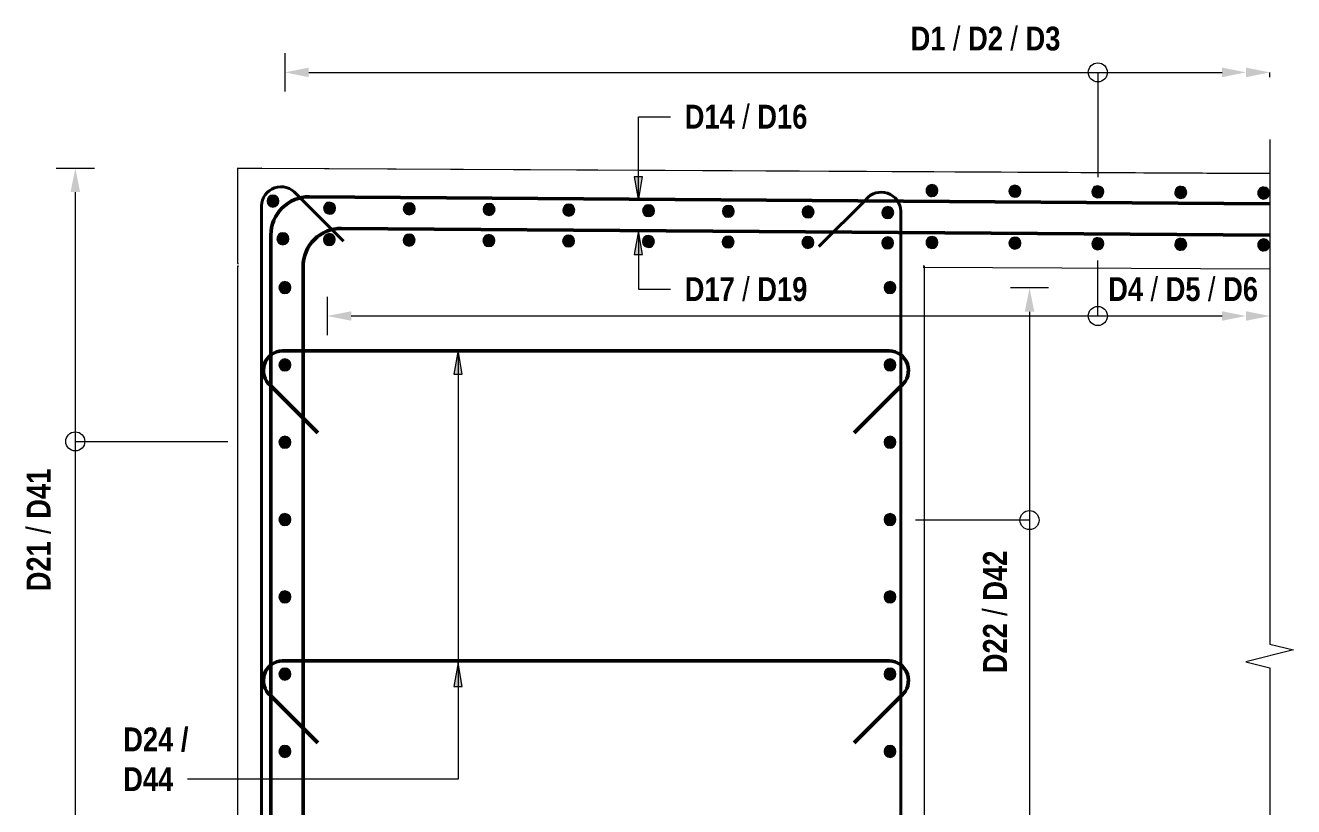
# Model space of a CAD drawing. Header units: metres. Extents: x -310.1 to -283, y 2.7 to 23.5.
# Drawn here: x -301.915 to -299.258, y 20.59 to 22.229 of the extents above; entities that cross this region are included whole.
import ezdxf

# ---------------------------------------------------------------- set-up
doc = ezdxf.new("R2010")
doc.units = ezdxf.units.M
for name, color, linetype, lineweight in [('A-ANNO-NOTE', 7, 'Continuous', 9), ('A-DETL', 7, 'Continuous', 13), ('A-DETL-GENF', 7, 'Continuous', 9), ('A-FLOR', 7, 'Continuous', 50), ('G-ANNO-TEXT', 7, 'Continuous', 9), ('S-BEAM', 7, 'Continuous', 50)]:
    doc.layers.add(name, color=color, linetype=linetype, lineweight=lineweight)
doc.styles.add('Arial Narrow', font='ARIALN.TTF', dxfattribs={"height": 0.05})
doc.styles.add('Arial Narrow_B', font='ARIALNB.TTF', dxfattribs={"height": 0.05})

# ---------------------------------------------------------------- blocks, each defined once
blk = doc.blocks.new('BREAK LINE - INPUT VIEW SCALE_R13 - Std Break-6658490-DRG-2873134 SECTION 1')
at = {"layer": 'A-DETL-GENF'}
for p, q in [((-543.8903, 21.9894), (-543.8903, 20.9313)), ((-543.8403, 20.9188), (-543.9403, 20.8938)), ((-543.8903, 20.9313), (-543.8403, 20.9188)), ((-543.9403, 20.8938), (-543.8903, 20.8813)), ((-543.8903, 20.8813), (-543.8903, 19.8231))]:
    blk.add_line(p, q, dxfattribs=at)
blk = doc.blocks.new('Repeating Detail - Reo Dot_Scale 25_Section-1695670-DRG-2873134 SECTION 1')
at = {"layer": 'A-DETL-GENF'}
for points in [[(-544.5983, 21.8695), (-544.595, 21.8699), (-544.592, 21.8711), (-544.5894, 21.8731), (-544.5874, 21.8757), (-544.5861, 21.8787), (-544.5857, 21.8819), (-544.5861, 21.8851), (-544.5873, 21.8882), (-544.5893, 21.8908), (-544.5918, 21.8928), (-544.5948, 21.894), (-544.5981, 21.8945), (-544.6013, 21.8941), (-544.6043, 21.8929), (-544.6069, 21.8909), (-544.6089, 21.8883), (-544.6102, 21.8853), (-544.6107, 21.8821), (-544.6103, 21.8788), (-544.609, 21.8758), (-544.6071, 21.8732), (-544.6045, 21.8712), (-544.6015, 21.8699)], [(-544.4245, 21.8682), (-544.4213, 21.8686), (-544.4182, 21.8698), (-544.4156, 21.8718), (-544.4136, 21.8744), (-544.4124, 21.8774), (-544.4119, 21.8806), (-544.4123, 21.8839), (-544.4135, 21.8869), (-544.4155, 21.8895), (-544.4181, 21.8915), (-544.4211, 21.8928), (-544.4243, 21.8932), (-544.4276, 21.8928), (-544.4306, 21.8916), (-544.4332, 21.8896), (-544.4352, 21.887), (-544.4365, 21.884), (-544.4369, 21.8808), (-544.4365, 21.8776), (-544.4353, 21.8745), (-544.4333, 21.8719), (-544.4307, 21.8699), (-544.4277, 21.8687)], [(-544.2508, 21.8669), (-544.2475, 21.8674), (-544.2445, 21.8686), (-544.2419, 21.8705), (-544.2399, 21.8731), (-544.2386, 21.8761), (-544.2382, 21.8794), (-544.2386, 21.8826), (-544.2398, 21.8856), (-544.2418, 21.8882), (-544.2443, 21.8902), (-544.2473, 21.8915), (-544.2506, 21.8919), (-544.2538, 21.8915), (-544.2568, 21.8903), (-544.2594, 21.8884), (-544.2615, 21.8858), (-544.2627, 21.8828), (-544.2632, 21.8795), (-544.2628, 21.8763), (-544.2615, 21.8733), (-544.2596, 21.8707), (-544.257, 21.8687), (-544.254, 21.8674)], [(-544.077, 21.8657), (-544.0738, 21.8661), (-544.0708, 21.8673), (-544.0682, 21.8693), (-544.0661, 21.8719), (-544.0649, 21.8749), (-544.0644, 21.8781), (-544.0648, 21.8813), (-544.0661, 21.8844), (-544.068, 21.887), (-544.0706, 21.889), (-544.0736, 21.8902), (-544.0768, 21.8907), (-544.0801, 21.8903), (-544.0831, 21.8891), (-544.0857, 21.8871), (-544.0877, 21.8845), (-544.089, 21.8815), (-544.0894, 21.8783), (-544.089, 21.875), (-544.0878, 21.872), (-544.0858, 21.8694), (-544.0833, 21.8674), (-544.0802, 21.8661)], [(-543.9033, 21.8644), (-543.9, 21.8648), (-543.897, 21.866), (-543.8944, 21.868), (-543.8924, 21.8706), (-543.8911, 21.8736), (-543.8907, 21.8768), (-543.8911, 21.8801), (-543.8923, 21.8831), (-543.8943, 21.8857), (-543.8969, 21.8877), (-543.8999, 21.889), (-543.9031, 21.8894), (-543.9063, 21.889), (-543.9094, 21.8878), (-543.912, 21.8858), (-543.914, 21.8832), (-543.9152, 21.8802), (-543.9157, 21.877), (-543.9153, 21.8738), (-543.9141, 21.8707), (-543.9121, 21.8681), (-543.9095, 21.8661), (-543.9065, 21.8649)]]:
    blk.add_hatch(color=256, dxfattribs=at).paths.add_polyline_path(points)
for centre, start, end in [((-544.5982, 21.882), 89.5821, 269.5821), ((-544.5982, 21.882), 269.5821, 89.5821), ((-544.4244, 21.8807), 89.5821, 269.5821), ((-544.4244, 21.8807), 269.5821, 89.5821), ((-544.2507, 21.8794), 89.5821, 269.5821), ((-544.2507, 21.8794), 269.5821, 89.5821), ((-544.0769, 21.8782), 89.5821, 269.5821), ((-544.0769, 21.8782), 269.5821, 89.5821), ((-543.9032, 21.8769), 89.5821, 269.5821), ((-543.9032, 21.8769), 269.5821, 89.5821)]:
    blk.add_arc(centre, 0.0125, start, end, dxfattribs=at)
blk = doc.blocks.new('Repeating Detail - Reo Dot_Scale 25_Section-V9-DRG-2873134 SECTION 1')
at = {"layer": 'A-DETL-GENF'}
for points in [[(-545.8608, 21.8327), (-545.8576, 21.8331), (-545.8545, 21.8343), (-545.8519, 21.8363), (-545.8499, 21.8389), (-545.8487, 21.8419), (-545.8482, 21.8451), (-545.8486, 21.8484), (-545.8498, 21.8514), (-545.8518, 21.854), (-545.8544, 21.856), (-545.8574, 21.8573), (-545.8606, 21.8577), (-545.8638, 21.8573), (-545.8669, 21.8561), (-545.8695, 21.8541), (-545.8715, 21.8516), (-545.8728, 21.8486), (-545.8732, 21.8453), (-545.8728, 21.8421), (-545.8716, 21.8391), (-545.8696, 21.8365), (-545.867, 21.8344), (-545.864, 21.8332)], [(-545.6937, 21.8314), (-545.6904, 21.8318), (-545.6873, 21.8331), (-545.6848, 21.835), (-545.6828, 21.8376), (-545.6815, 21.8406), (-545.6811, 21.8438), (-545.6815, 21.847), (-545.6827, 21.8501), (-545.6847, 21.8527), (-545.6873, 21.8547), (-545.6902, 21.8559), (-545.6935, 21.8564), (-545.6967, 21.856), (-545.6997, 21.8548), (-545.7023, 21.8528), (-545.7043, 21.8502), (-545.7056, 21.8472), (-545.7061, 21.844), (-545.7057, 21.8408), (-545.7044, 21.8377), (-545.7025, 21.8351), (-545.6999, 21.8331), (-545.6969, 21.8319)], [(-545.5265, 21.8301), (-545.5233, 21.8305), (-545.5203, 21.8317), (-545.5177, 21.8337), (-545.5157, 21.8362), (-545.5144, 21.8392), (-545.5139, 21.8425), (-545.5143, 21.8457), (-545.5156, 21.8487), (-545.5175, 21.8513), (-545.5201, 21.8533), (-545.5231, 21.8546), (-545.5263, 21.8551), (-545.5296, 21.8547), (-545.5326, 21.8534), (-545.5352, 21.8515), (-545.5372, 21.8489), (-545.5385, 21.8459), (-545.5389, 21.8427), (-545.5385, 21.8394), (-545.5373, 21.8364), (-545.5353, 21.8338), (-545.5328, 21.8318), (-545.5298, 21.8305)], [(-545.3594, 21.8287), (-545.3562, 21.8291), (-545.3531, 21.8304), (-545.3505, 21.8323), (-545.3485, 21.8349), (-545.3473, 21.8379), (-545.3468, 21.8411), (-545.3472, 21.8444), (-545.3484, 21.8474), (-545.3504, 21.85), (-545.353, 21.852), (-545.356, 21.8533), (-545.3592, 21.8537), (-545.3624, 21.8533), (-545.3655, 21.8521), (-545.3681, 21.8502), (-545.3701, 21.8476), (-545.3714, 21.8446), (-545.3718, 21.8413), (-545.3714, 21.8381), (-545.3702, 21.8351), (-545.3682, 21.8325), (-545.3656, 21.8305), (-545.3626, 21.8292)], [(-545.1923, 21.8274), (-545.189, 21.8278), (-545.186, 21.829), (-545.1834, 21.831), (-545.1814, 21.8336), (-545.1801, 21.8366), (-545.1797, 21.8398), (-545.1801, 21.8431), (-545.1813, 21.8461), (-545.1833, 21.8487), (-545.1858, 21.8507), (-545.1888, 21.852), (-545.1921, 21.8524), (-545.1953, 21.852), (-545.1983, 21.8508), (-545.2009, 21.8488), (-545.2029, 21.8463), (-545.2042, 21.8433), (-545.2047, 21.84), (-545.2043, 21.8368), (-545.203, 21.8338), (-545.2011, 21.8312), (-545.1985, 21.8291), (-545.1955, 21.8279)], [(-545.0251, 21.8261), (-545.0219, 21.8265), (-545.0189, 21.8277), (-545.0163, 21.8297), (-545.0143, 21.8323), (-545.013, 21.8353), (-545.0125, 21.8385), (-545.0129, 21.8417), (-545.0142, 21.8448), (-545.0161, 21.8474), (-545.0187, 21.8494), (-545.0217, 21.8506), (-545.0249, 21.8511), (-545.0282, 21.8507), (-545.0312, 21.8495), (-545.0338, 21.8475), (-545.0358, 21.8449), (-545.0371, 21.8419), (-545.0375, 21.8387), (-545.0371, 21.8355), (-545.0359, 21.8324), (-545.0339, 21.8298), (-545.0314, 21.8278), (-545.0284, 21.8265)], [(-544.858, 21.8248), (-544.8548, 21.8252), (-544.8517, 21.8264), (-544.8491, 21.8284), (-544.8471, 21.8309), (-544.8458, 21.8339), (-544.8454, 21.8372), (-544.8458, 21.8404), (-544.847, 21.8434), (-544.849, 21.846), (-544.8516, 21.848), (-544.8546, 21.8493), (-544.8578, 21.8498), (-544.861, 21.8494), (-544.8641, 21.8481), (-544.8667, 21.8462), (-544.8687, 21.8436), (-544.8699, 21.8406), (-544.8704, 21.8374), (-544.87, 21.8341), (-544.8688, 21.8311), (-544.8668, 21.8285), (-544.8642, 21.8265), (-544.8612, 21.8252)], [(-544.6909, 21.8234), (-544.6876, 21.8238), (-544.6846, 21.8251), (-544.682, 21.827), (-544.6797, 21.8303), (-544.6787, 21.8326), (-544.6783, 21.8358), (-544.6787, 21.8391), (-544.6799, 21.8421), (-544.6819, 21.8447), (-544.6844, 21.8467), (-544.6874, 21.848), (-544.6907, 21.8484), (-544.6939, 21.848), (-544.6969, 21.8468), (-544.6995, 21.8449), (-544.7015, 21.8423), (-544.7028, 21.8393), (-544.7033, 21.836), (-544.7029, 21.8328), (-544.7016, 21.8298), (-544.6997, 21.8272), (-544.6971, 21.8252), (-544.6941, 21.8239)]]:
    blk.add_hatch(color=256, dxfattribs=at).paths.add_polyline_path(points)
for centre, start, end in [((-545.8607, 21.8452), 89.5455, 269.5455), ((-545.8607, 21.8452), 269.5455, 89.5455), ((-545.6936, 21.8439), 89.5455, 269.5455), ((-545.6936, 21.8439), 269.5455, 89.5455), ((-545.5264, 21.8426), 89.5455, 269.5455), ((-545.5264, 21.8426), 269.5455, 89.5455), ((-545.3593, 21.8412), 89.5455, 269.5455), ((-545.3593, 21.8412), 269.5455, 89.5455), ((-545.1922, 21.8399), 89.5455, 269.5455), ((-545.1922, 21.8399), 269.5455, 89.5455), ((-545.025, 21.8386), 89.5455, 269.5455), ((-545.025, 21.8386), 269.5455, 89.5455), ((-544.8579, 21.8373), 89.5455, 269.5455), ((-544.8579, 21.8373), 269.5455, 89.5455), ((-544.6908, 21.8359), 89.5455, 269.5455), ((-544.6908, 21.8359), 269.5455, 89.5455)]:
    blk.add_arc(centre, 0.0125, start, end, dxfattribs=at)
blk = doc.blocks.new('Repeating Detail - Reo Dot_Scale 25_Section-V10-DRG-2873134 SECTION 1')
at = {"layer": 'A-DETL-GENF'}
for points in [[(-545.9543, 21.6661), (-545.9511, 21.6665), (-545.948, 21.6678), (-545.9455, 21.6698), (-545.9435, 21.6724), (-545.9422, 21.6754), (-545.9418, 21.6786), (-545.9425, 21.6826), (-545.9435, 21.6849), (-545.9455, 21.6875), (-545.948, 21.6894), (-545.9511, 21.6907), (-545.9543, 21.6911), (-545.9575, 21.6907), (-545.9605, 21.6894), (-545.9631, 21.6875), (-545.9651, 21.6849), (-545.9664, 21.6819), (-545.9668, 21.6786), (-545.9664, 21.6754), (-545.9651, 21.6724), (-545.9631, 21.6698), (-545.9605, 21.6678), (-545.9575, 21.6665)], [(-545.9543, 21.504), (-545.9511, 21.5045), (-545.948, 21.5057), (-545.9455, 21.5077), (-545.9435, 21.5103), (-545.9422, 21.5133), (-545.9418, 21.5165), (-545.9422, 21.5198), (-545.9435, 21.5228), (-545.9455, 21.5254), (-545.948, 21.5274), (-545.9511, 21.5286), (-545.9543, 21.529), (-545.9575, 21.5286), (-545.9605, 21.5274), (-545.9631, 21.5254), (-545.9651, 21.5228), (-545.9664, 21.5198), (-545.9668, 21.5165), (-545.9664, 21.5133), (-545.9651, 21.5103), (-545.9631, 21.5077), (-545.9605, 21.5057), (-545.9575, 21.5045)], [(-545.9543, 21.3419), (-545.9511, 21.3424), (-545.948, 21.3436), (-545.9455, 21.3456), (-545.9435, 21.3482), (-545.9422, 21.3512), (-545.9418, 21.3544), (-545.9422, 21.3577), (-545.9435, 21.3607), (-545.9455, 21.3633), (-545.948, 21.3653), (-545.9511, 21.3665), (-545.9543, 21.3669), (-545.9575, 21.3665), (-545.9605, 21.3653), (-545.9631, 21.3633), (-545.9651, 21.3607), (-545.9664, 21.3577), (-545.9668, 21.3544), (-545.9664, 21.3512), (-545.9651, 21.3482), (-545.9631, 21.3456), (-545.9605, 21.3436), (-545.9575, 21.3424)], [(-545.9543, 21.1798), (-545.9511, 21.1803), (-545.948, 21.1815), (-545.9455, 21.1835), (-545.9435, 21.1861), (-545.9422, 21.1891), (-545.9418, 21.1923), (-545.9422, 21.1956), (-545.9435, 21.1986), (-545.9455, 21.2012), (-545.948, 21.2032), (-545.9511, 21.2044), (-545.9543, 21.2048), (-545.9575, 21.2044), (-545.9605, 21.2032), (-545.9631, 21.2012), (-545.9651, 21.1986), (-545.9664, 21.1956), (-545.9668, 21.1923), (-545.9664, 21.1891), (-545.9651, 21.1861), (-545.9631, 21.1835), (-545.9605, 21.1815), (-545.9575, 21.1803)], [(-545.9543, 21.0177), (-545.9511, 21.0182), (-545.948, 21.0194), (-545.9455, 21.0214), (-545.9435, 21.024), (-545.9422, 21.027), (-545.9418, 21.0302), (-545.9422, 21.0335), (-545.9435, 21.0365), (-545.9455, 21.0391), (-545.948, 21.0411), (-545.9511, 21.0423), (-545.9543, 21.0427), (-545.9575, 21.0423), (-545.9605, 21.0411), (-545.9631, 21.0391), (-545.9651, 21.0365), (-545.9664, 21.0335), (-545.9668, 21.0302), (-545.9664, 21.027), (-545.9651, 21.024), (-545.9631, 21.0214), (-545.9605, 21.0194), (-545.9575, 21.0182)], [(-545.9543, 20.8557), (-545.9511, 20.8561), (-545.948, 20.8573), (-545.9455, 20.8593), (-545.9435, 20.8619), (-545.9422, 20.8649), (-545.9418, 20.8682), (-545.9422, 20.8714), (-545.9435, 20.8744), (-545.9455, 20.877), (-545.948, 20.879), (-545.9511, 20.8802), (-545.9543, 20.8807), (-545.9575, 20.8802), (-545.9605, 20.879), (-545.9631, 20.877), (-545.9651, 20.8744), (-545.9664, 20.8714), (-545.9668, 20.8682), (-545.9664, 20.8649), (-545.9651, 20.8619), (-545.9631, 20.8593), (-545.9605, 20.8573), (-545.9575, 20.8561)], [(-545.9543, 20.6936), (-545.9511, 20.694), (-545.948, 20.6952), (-545.9455, 20.6972), (-545.9435, 20.6998), (-545.9422, 20.7028), (-545.9418, 20.7061), (-545.9422, 20.7093), (-545.9435, 20.7123), (-545.9455, 20.7149), (-545.948, 20.7169), (-545.9511, 20.7181), (-545.9543, 20.7186), (-545.9575, 20.7181), (-545.9605, 20.7169), (-545.9631, 20.7149), (-545.9651, 20.7123), (-545.9664, 20.7093), (-545.9668, 20.7061), (-545.9664, 20.7028), (-545.9651, 20.6998), (-545.9631, 20.6972), (-545.9605, 20.6952), (-545.9575, 20.694)], [(-545.9543, 20.5315), (-545.9511, 20.5319), (-545.948, 20.5331), (-545.9455, 20.5351), (-545.9435, 20.5377), (-545.9422, 20.5407), (-545.9418, 20.544), (-545.9422, 20.5472), (-545.9435, 20.5502), (-545.9455, 20.5528), (-545.948, 20.5548), (-545.9511, 20.556), (-545.9543, 20.5565), (-545.9575, 20.556), (-545.9605, 20.5548), (-545.9631, 20.5528), (-545.9651, 20.5502), (-545.9664, 20.5472), (-545.9668, 20.544), (-545.9664, 20.5407), (-545.9651, 20.5377), (-545.9631, 20.5351), (-545.9605, 20.5331), (-545.9575, 20.5319)], [(-545.9543, 20.3694), (-545.9511, 20.3698), (-545.948, 20.371), (-545.9455, 20.373), (-545.9435, 20.3756), (-545.9422, 20.3786), (-545.9418, 20.3819), (-545.9422, 20.3851), (-545.9435, 20.3881), (-545.9455, 20.3907), (-545.948, 20.3927), (-545.9511, 20.3939), (-545.9543, 20.3944), (-545.9575, 20.3939), (-545.9605, 20.3927), (-545.9631, 20.3907), (-545.9651, 20.3881), (-545.9664, 20.3851), (-545.9668, 20.3819), (-545.9664, 20.3786), (-545.9651, 20.3756), (-545.9631, 20.373), (-545.9605, 20.371), (-545.9575, 20.3698)], [(-545.9543, 20.2073), (-545.9511, 20.2077), (-545.948, 20.209), (-545.9455, 20.2109), (-545.9435, 20.2135), (-545.9422, 20.2165), (-545.9418, 20.2198), (-545.9422, 20.223), (-545.9435, 20.226), (-545.9455, 20.2286), (-545.948, 20.2306), (-545.9511, 20.2319), (-545.9543, 20.2323), (-545.9575, 20.2319), (-545.9605, 20.2306), (-545.9631, 20.2286), (-545.9651, 20.226), (-545.9664, 20.223), (-545.9668, 20.2198), (-545.9664, 20.2165), (-545.9651, 20.2135), (-545.9631, 20.2109), (-545.9605, 20.209), (-545.9575, 20.2077)], [(-545.9543, 20.0452), (-545.9511, 20.0456), (-545.948, 20.0469), (-545.9455, 20.0488), (-545.9435, 20.0514), (-545.9422, 20.0544), (-545.9418, 20.0577), (-545.9422, 20.0609), (-545.9435, 20.0639), (-545.9455, 20.0665), (-545.948, 20.0685), (-545.9511, 20.0698), (-545.9543, 20.0702), (-545.9575, 20.0698), (-545.9605, 20.0685), (-545.9631, 20.0665), (-545.9651, 20.0639), (-545.9664, 20.0609), (-545.9668, 20.0577), (-545.9664, 20.0544), (-545.9651, 20.0514), (-545.9631, 20.0488), (-545.9605, 20.0469), (-545.9575, 20.0456)], [(-545.9543, 19.8831), (-545.9511, 19.8835), (-545.948, 19.8848), (-545.9455, 19.8868), (-545.9435, 19.8893), (-545.9422, 19.8924), (-545.9418, 19.8956), (-545.9422, 19.8988), (-545.9435, 19.9018), (-545.9455, 19.9044), (-545.948, 19.9064), (-545.9511, 19.9077), (-545.9543, 19.9081), (-545.9575, 19.9077), (-545.9605, 19.9064), (-545.9631, 19.9044), (-545.9651, 19.9018), (-545.9664, 19.8988), (-545.9668, 19.8956), (-545.9664, 19.8924), (-545.9651, 19.8893), (-545.9631, 19.8868), (-545.9605, 19.8848), (-545.9575, 19.8835)]]:
    blk.add_hatch(color=256, dxfattribs=at).paths.add_polyline_path(points)
for centre, start, end in [((-545.9543, 21.6786), 0, 180), ((-545.9543, 21.6786), 180, 0), ((-545.9543, 21.5165), 0, 180), ((-545.9543, 21.5165), 180, 0), ((-545.9543, 21.3544), 0, 180), ((-545.9543, 21.3544), 180, 0), ((-545.9543, 21.1923), 0, 180), ((-545.9543, 21.1923), 180, 0), ((-545.9543, 21.0302), 0, 180), ((-545.9543, 21.0302), 180, 0), ((-545.9543, 20.8682), 0, 180), ((-545.9543, 20.8682), 180, 0), ((-545.9543, 20.7061), 0, 180), ((-545.9543, 20.7061), 180, 0), ((-545.9543, 20.544), 0, 180), ((-545.9543, 20.544), 180, 0), ((-545.9543, 20.3819), 0, 180), ((-545.9543, 20.3819), 180, 0), ((-545.9543, 20.2198), 0, 180), ((-545.9543, 20.2198), 180, 0), ((-545.9543, 20.0577), 0, 180), ((-545.9543, 20.0577), 180, 0), ((-545.9543, 19.8956), 0, 180), ((-545.9543, 19.8956), 180, 0)]:
    blk.add_arc(centre, 0.0125, start, end, dxfattribs=at)
blk = doc.blocks.new('Repeating Detail - Reo Dot_Scale 25_Section-V11-DRG-2873134 SECTION 1')
at = {"layer": 'A-DETL-GENF'}
for points in [[(-545.8612, 21.7668), (-545.8579, 21.7672), (-545.8549, 21.7685), (-545.8523, 21.7704), (-545.8503, 21.773), (-545.849, 21.776), (-545.8486, 21.7793), (-545.849, 21.7825), (-545.8502, 21.7855), (-545.8522, 21.7881), (-545.8548, 21.7901), (-545.8578, 21.7914), (-545.861, 21.7918), (-545.8643, 21.7914), (-545.8673, 21.7902), (-545.8699, 21.7882), (-545.8719, 21.7856), (-545.8731, 21.7826), (-545.8736, 21.7794), (-545.8732, 21.7762), (-545.8719, 21.7731), (-545.87, 21.7705), (-545.8674, 21.7685), (-545.8644, 21.7673)], [(-545.694, 21.7658), (-545.6908, 21.7662), (-545.6873, 21.7679), (-545.6852, 21.7694), (-545.6832, 21.772), (-545.6819, 21.775), (-545.6814, 21.7783), (-545.6819, 21.7815), (-545.6831, 21.7845), (-545.6851, 21.7871), (-545.6876, 21.7891), (-545.6906, 21.7904), (-545.6939, 21.7908), (-545.6971, 21.7904), (-545.7001, 21.7892), (-545.7027, 21.7872), (-545.7047, 21.7846), (-545.706, 21.7816), (-545.7064, 21.7784), (-545.706, 21.7752), (-545.7048, 21.7721), (-545.7028, 21.7695), (-545.7003, 21.7675), (-545.6973, 21.7663)], [(-545.5269, 21.7648), (-545.5236, 21.7652), (-545.5206, 21.7665), (-545.518, 21.7684), (-545.516, 21.771), (-545.5148, 21.774), (-545.5143, 21.7773), (-545.5147, 21.7805), (-545.5159, 21.7835), (-545.5179, 21.7861), (-545.5205, 21.7881), (-545.5235, 21.7894), (-545.5267, 21.7898), (-545.53, 21.7894), (-545.533, 21.7882), (-545.5356, 21.7862), (-545.5376, 21.7836), (-545.5389, 21.7806), (-545.5393, 21.7774), (-545.5389, 21.7742), (-545.5377, 21.7711), (-545.5357, 21.7685), (-545.5331, 21.7665), (-545.5301, 21.7653)], [(-545.3597, 21.7638), (-545.3565, 21.7642), (-545.3535, 21.7655), (-545.3509, 21.7674), (-545.3489, 21.77), (-545.3476, 21.773), (-545.3472, 21.7763), (-545.3476, 21.7795), (-545.3488, 21.7825), (-545.3508, 21.7851), (-545.3534, 21.7871), (-545.3564, 21.7884), (-545.3596, 21.7888), (-545.3628, 21.7884), (-545.3659, 21.7872), (-545.3685, 21.7852), (-545.3705, 21.7827), (-545.3717, 21.7796), (-545.3722, 21.7764), (-545.3718, 21.7732), (-545.3705, 21.7702), (-545.3686, 21.7676), (-545.366, 21.7655), (-545.363, 21.7643)], [(-545.1926, 21.7628), (-545.1894, 21.7632), (-545.1863, 21.7645), (-545.1837, 21.7664), (-545.1817, 21.769), (-545.1805, 21.772), (-545.18, 21.7753), (-545.1804, 21.7785), (-545.1817, 21.7815), (-545.1836, 21.7841), (-545.1862, 21.7861), (-545.1892, 21.7874), (-545.1925, 21.7878), (-545.1957, 21.7874), (-545.1987, 21.7862), (-545.2013, 21.7842), (-545.2033, 21.7817), (-545.2046, 21.7786), (-545.205, 21.7754), (-545.2046, 21.7722), (-545.2034, 21.7692), (-545.2014, 21.7666), (-545.1988, 21.7646), (-545.1958, 21.7633)], [(-545.0255, 21.7618), (-545.0222, 21.7623), (-545.0192, 21.7635), (-545.0166, 21.7655), (-545.0146, 21.768), (-545.0133, 21.771), (-545.0129, 21.7743), (-545.0133, 21.7775), (-545.0145, 21.7805), (-545.0165, 21.7831), (-545.0191, 21.7851), (-545.0221, 21.7864), (-545.0253, 21.7868), (-545.0286, 21.7864), (-545.0316, 21.7852), (-545.0342, 21.7832), (-545.0362, 21.7807), (-545.0374, 21.7777), (-545.0379, 21.7744), (-545.0375, 21.7712), (-545.0363, 21.7682), (-545.0343, 21.7656), (-545.0317, 21.7636), (-545.0287, 21.7623)], [(-544.8583, 21.7608), (-544.8551, 21.7613), (-544.8521, 21.7625), (-544.8495, 21.7645), (-544.8475, 21.767), (-544.8462, 21.77), (-544.8457, 21.7733), (-544.8462, 21.7765), (-544.8474, 21.7795), (-544.8494, 21.7821), (-544.8519, 21.7841), (-544.8549, 21.7854), (-544.8582, 21.7858), (-544.8614, 21.7854), (-544.8644, 21.7842), (-544.867, 21.7822), (-544.869, 21.7797), (-544.8703, 21.7767), (-544.8707, 21.7734), (-544.8703, 21.7702), (-544.8691, 21.7672), (-544.8671, 21.7646), (-544.8646, 21.7626), (-544.8616, 21.7613)], [(-544.6912, 21.7599), (-544.6879, 21.7603), (-544.6849, 21.7615), (-544.6823, 21.7635), (-544.6803, 21.766), (-544.6791, 21.769), (-544.6786, 21.7723), (-544.679, 21.7755), (-544.6802, 21.7785), (-544.6822, 21.7811), (-544.6848, 21.7831), (-544.6878, 21.7844), (-544.691, 21.7848), (-544.6943, 21.7844), (-544.6973, 21.7832), (-544.6999, 21.7812), (-544.7019, 21.7787), (-544.7032, 21.7757), (-544.7036, 21.7724), (-544.7032, 21.7692), (-544.702, 21.7662), (-544.7, 21.7636), (-544.6974, 21.7616), (-544.6944, 21.7603)]]:
    blk.add_hatch(color=256, dxfattribs=at).paths.add_polyline_path(points)
for centre, start, end in [((-545.8611, 21.7793), 89.6583, 269.6583), ((-545.8611, 21.7793), 269.6583, 89.6583), ((-545.6939, 21.7783), 89.6583, 269.6583), ((-545.6939, 21.7783), 269.6583, 89.6583), ((-545.5268, 21.7773), 89.6583, 269.6583), ((-545.5268, 21.7773), 269.6583, 89.6583), ((-545.3597, 21.7763), 89.6583, 269.6583), ((-545.3597, 21.7763), 269.6583, 89.6583), ((-545.1925, 21.7753), 89.6583, 269.6583), ((-545.1925, 21.7753), 269.6583, 89.6583), ((-545.0254, 21.7743), 89.6583, 269.6583), ((-545.0254, 21.7743), 269.6583, 89.6583), ((-544.8582, 21.7733), 89.6583, 269.6583), ((-544.8582, 21.7733), 269.6583, 89.6583), ((-544.6911, 21.7723), 89.6583, 269.6583), ((-544.6911, 21.7723), 269.6583, 89.6583)]:
    blk.add_arc(centre, 0.0125, start, end, dxfattribs=at)
blk = doc.blocks.new('T2DExtentArrowReinf_v1 - Extent-6658950-DRG-2873134 SECTION 1')
at = {"layer": 'A-DETL-GENF'}
for p, q in [((-545.9543, 22.1399), (-545.9543, 22.1199)), ((-545.9043, 22.1299), (-543.9903, 22.1299)), ((-543.8903, 22.1199), (-543.8903, 22.1299))]:
    blk.add_line(p, q, dxfattribs=at)
blk = doc.blocks.new('CS_DET_Rebar Tagging - Scale 20-6658798-DRG-2873134 SECTION 1')
at = {"layer": 'A-DETL-GENF', "lineweight": 13}
blk.add_line((-544.2506, 22.1299), (-544.2506, 21.9099), dxfattribs=at)
blk.add_circle((-544.2506, 22.1299), 0.02, dxfattribs=at)
blk = doc.blocks.new('T2DExtentArrowReinf_v1 - Extent-6670686-DRG-2873134 SECTION 1')
at = {"layer": 'A-DETL-GENF'}
for p, q in [((-545.8653, 21.6091), (-545.8653, 21.6292)), ((-545.8153, 21.6191), (-543.9903, 21.6191)), ((-543.8903, 21.6291), (-543.8903, 21.6191))]:
    blk.add_line(p, q, dxfattribs=at)
blk = doc.blocks.new('CS_DET_Rebar Tagging - Scale 20-6659340-DRG-2873134 SECTION 1')
at = {"layer": 'A-DETL-GENF', "lineweight": 13}
blk.add_line((-544.2506, 21.6191), (-544.2506, 21.7358), dxfattribs=at)
blk.add_circle((-544.2506, 21.6191), 0.02, dxfattribs=at)
blk = doc.blocks.new('CS_DET_Rebar Section_2D - Reo Dot_Scale 25_Section-6572843-DRG-2873134 SECTION 1')
at = {"layer": 'A-DETL-GENF'}
blk.add_hatch(color=256, dxfattribs=at).paths.add_polyline_path([(-545.9586, 21.7685), (-545.9554, 21.7689), (-545.9524, 21.7701), (-545.9498, 21.7721), (-545.9478, 21.7747), (-545.9465, 21.7777), (-545.9461, 21.781), (-545.9465, 21.7842), (-545.9478, 21.7872), (-545.9498, 21.7898), (-545.9524, 21.7918), (-545.9554, 21.793), (-545.9586, 21.7935), (-545.9618, 21.793), (-545.9649, 21.7918), (-545.9674, 21.7898), (-545.9694, 21.7872), (-545.9707, 21.7842), (-545.9711, 21.781), (-545.9707, 21.7777), (-545.9694, 21.7747), (-545.9674, 21.7721), (-545.9649, 21.7701), (-545.9618, 21.7689)])
for start, end in [(0, 180), (180, 0)]:
    blk.add_arc((-545.9586, 21.781), 0.0125, start, end, dxfattribs=at)
blk = doc.blocks.new('Reinforcement-TIE BAR 135_ - Lig-6664750-DRG-2873134 SECTION 1')
at = {"layer": 'A-DETL-GENF', "lineweight": 50}
for p, q in [((-544.6879, 21.5461), (-545.9593, 21.5461)), ((-545.9844, 21.4733), (-545.8854, 21.3743)), ((-544.6625, 21.4728), (-544.7615, 21.3738))]:
    blk.add_line(p, q, dxfattribs=at)
for centre, radius, start, end in [((-545.9583, 21.505), 0.0411, 91.4367, 230.5003), ((-544.6889, 21.5047), 0.0414, 309.7212, 88.5979)]:
    blk.add_arc(centre, radius, start, end, dxfattribs=at)
blk = doc.blocks.new('T2DExtentArrowReinf_v1 - Extent-7467167-DRG-2873134 SECTION 1')
at = {"layer": 'A-DETL-GENF'}
for p, q in [((-546.4035, 21.929), (-546.3835, 21.929)), ((-546.3935, 21.879), (-546.3935, 19.8831)), ((-546.3935, 21.3561), (-546.0736, 21.3561)), ((-546.3835, 19.8331), (-546.3935, 19.8331))]:
    blk.add_line(p, q, dxfattribs=at)
blk = doc.blocks.new('T2DExtentArrowReinf_v1 - Extent-8566388-DRG-2873134 SECTION 1')
at = {"layer": 'A-DETL-GENF'}
for p, q in [((-544.3837, 21.6781), (-544.4037, 21.6781)), ((-544.3937, 21.6281), (-544.3937, 19.8831)), ((-544.3937, 21.1911), (-544.6329, 21.1911)), ((-544.4037, 19.8331), (-544.3937, 19.8331))]:
    blk.add_line(p, q, dxfattribs=at)

msp = doc.modelspace()

# ---------------------------------------------------------------- hatches: boundary and pattern name
at = {"layer": 'A-ANNO-NOTE'}
for points in [[(-301.3215, 22.1199), (-301.3215, 22.1399), (-301.3715, 22.1299)], [(-299.4075, 22.1199), (-299.3575, 22.1299), (-299.4075, 22.1399)], [(-299.3575, 22.1199), (-299.3075, 22.1299), (-299.3575, 22.1399), (-299.3575, 22.1299)], [(-301.8007, 21.879), (-301.8107, 21.929), (-301.8207, 21.879)], [(-299.821, 21.6281), (-299.801, 21.6281), (-299.811, 21.6781)], [(-301.2325, 21.6091), (-301.2325, 21.6291), (-301.2825, 21.6191)], [(-299.4075, 21.6091), (-299.3575, 21.6191), (-299.4075, 21.6291)], [(-299.3575, 21.6091), (-299.3075, 21.6191), (-299.3575, 21.6291), (-299.3575, 21.6191)]]:
    msp.add_hatch(color=256, dxfattribs=at).paths.add_polyline_path(points)
at = {"layer": 'G-ANNO-TEXT'}
for points in [[(-300.6306, 21.8606), (-300.6218, 21.9106), (-300.6395, 21.9106)], [(-300.6306, 21.798), (-300.6395, 21.748), (-300.6218, 21.748)], [(-301.0086, 21.5472), (-301.0174, 21.4972), (-300.9998, 21.4972)], [(-301.0086, 20.892), (-301.0174, 20.842), (-300.9998, 20.842)]]:
    msp.add_hatch(color=256, dxfattribs=at).paths.add_polyline_path(points)

# ---------------------------------------------------------------- linework, layer by layer
at = {"layer": 'A-ANNO-NOTE'}
for p, q in [((-301.3715, 22.1699), (-301.3715, 22.0899)), ((-301.3215, 22.1299), (-301.3015, 22.1299)), ((-301.8507, 21.929), (-301.7707, 21.929)), ((-301.8107, 21.879), (-301.8107, 21.859)), ((-299.771, 21.6781), (-299.851, 21.6781)), ((-301.2825, 21.5791), (-301.2825, 21.6591)), ((-301.2325, 21.6191), (-301.2125, 21.6191)), ((-299.811, 21.6281), (-299.811, 21.6081))]:
    msp.add_line(p, q, dxfattribs=at)
for centre in [(-301.8107, 21.3561), (-299.811, 21.1911)]:
    msp.add_circle(centre, 0.02, dxfattribs=at)
at = {"layer": 'A-DETL', "color": 8, "lineweight": 40, "true_color": 0x808080}
for p, q in [((-301.348, 21.8749), (-301.249, 21.7759)), ((-301.4208, 21.8498), (-301.4208, 19.0131)), ((-300.1537, 21.8637), (-300.2526, 21.7647)), ((-300.0808, 19.0131), (-300.0808, 21.8386))]:
    msp.add_line(p, q, dxfattribs=at)
at = {"layer": 'A-DETL', "lineweight": 50}
for p, q in [((-299.3079, 21.8543), (-301.3203, 21.869)), ((-299.3079, 21.7886), (-301.2528, 21.8028)), ((-301.4008, 21.789), (-301.4008, 19.9081)), ((-301.3333, 21.7228), (-301.3333, 20.2081))]:
    msp.add_line(p, q, dxfattribs=at)
at = {"layer": 'A-DETL', "color": 8, "lineweight": 40, "true_color": 0x808080}
for centre, start, end in [((-301.3797, 21.8488), 39.4997, 178.5633), ((-300.1219, 21.8376), 1.4367, 140.5003)]:
    msp.add_arc(centre, 0.0411, start, end, dxfattribs=at)
at = {"layer": 'A-DETL', "lineweight": 50}
for centre in [(-301.3208, 21.789), (-301.2533, 21.7228)]:
    msp.add_arc(centre, 0.08, 89.5821, 180, dxfattribs=at)
at = {"layer": 'A-FLOR', "lineweight": 13}
for p, q in [((-301.4707, 21.929), (-301.4209, 21.9288)), ((-301.4707, 21.9289), (-301.4707, 21.929)), ((-301.4707, 21.9289), (-301.4707, 21.7289)), ((-301.4201, 21.9287), (-301.4707, 21.9289)), ((-301.4201, 21.9287), (-301.4209, 21.9288)), ((-301.4207, 21.9288), (-299.3075, 21.9181)), ((-299.3075, 21.918), (-301.4201, 21.9287)), ((-301.4707, 21.7289), (-301.4689, 21.7289)), ((-300.0339, 21.7217), (-299.3075, 21.718))]:
    msp.add_line(p, q, dxfattribs=at)
at = {"layer": 'G-ANNO-TEXT'}
for p, q in [((-300.6306, 22.037), (-300.5637, 22.037)), ((-300.6306, 21.8606), (-300.6306, 22.037)), ((-300.6218, 21.9106), (-300.6395, 21.9106)), ((-300.6395, 21.9106), (-300.6306, 21.8606)), ((-300.6306, 21.8606), (-300.6218, 21.9106)), ((-300.6306, 21.798), (-300.6395, 21.748)), ((-300.6218, 21.748), (-300.6306, 21.798)), ((-300.6306, 21.798), (-300.6306, 21.6755)), ((-300.6395, 21.748), (-300.6218, 21.748)), ((-300.6306, 21.6755), (-300.5637, 21.6755)), ((-301.0086, 21.5472), (-301.0174, 21.4972)), ((-300.9998, 21.4972), (-301.0086, 21.5472)), ((-301.0086, 21.5472), (-301.0086, 20.648)), ((-301.0174, 21.4972), (-300.9998, 21.4972)), ((-301.0086, 20.892), (-301.0174, 20.842)), ((-300.9998, 20.842), (-301.0086, 20.892)), ((-301.0086, 20.892), (-301.0086, 20.648)), ((-301.0174, 20.842), (-300.9998, 20.842)), ((-301.5359, 20.648), (-301.5759, 20.648)), ((-301.0086, 20.648), (-301.5359, 20.648)), ((-301.0086, 20.648), (-301.5359, 20.648))]:
    msp.add_line(p, q, dxfattribs=at)
at = {"layer": 'S-BEAM', "lineweight": 13}
for p, q in [((-301.4708, 21.7237), (-301.4689, 21.7237)), ((-301.4689, 21.7237), (-301.4708, 21.7237)), ((-301.4708, 21.7237), (-301.4708, 19.0131)), ((-301.4708, 21.7237), (-301.4708, 21.7237)), ((-300.0308, 21.7237), (-300.0339, 21.7237)), ((-300.0308, 19.8332), (-300.0308, 21.7237))]:
    msp.add_line(p, q, dxfattribs=at)

# ---------------------------------------------------------------- block references
at = {"layer": 'A-DETL-GENF'}
for name, p in [('T2DExtentArrowReinf_v1 - Extent-6658950-DRG-2873134 SECTION 1', (244.5828, 0)), ('CS_DET_Rebar Tagging - Scale 20-6658798-DRG-2873134 SECTION 1', (244.5828, 0)), ('BREAK LINE - INPUT VIEW SCALE_R13 - Std Break-6658490-DRG-2873134 SECTION 1', (244.5828, 0)), ('T2DExtentArrowReinf_v1 - Extent-7467167-DRG-2873134 SECTION 1', (244.5828, 0)), ('Repeating Detail - Reo Dot_Scale 25_Section-1695670-DRG-2873134 SECTION 1', (244.5828, 0)), ('CS_DET_Rebar Section_2D - Reo Dot_Scale 25_Section-6572843-DRG-2873134 SECTION 1', (244.5621, 0.079)), ('Repeating Detail - Reo Dot_Scale 25_Section-V9-DRG-2873134 SECTION 1', (244.5828, 0)), ('CS_DET_Rebar Section_2D - Reo Dot_Scale 25_Section-6572843-DRG-2873134 SECTION 1', (244.5828, 0)), ('Repeating Detail - Reo Dot_Scale 25_Section-V11-DRG-2873134 SECTION 1', (244.5828, 0)), ('Repeating Detail - Reo Dot_Scale 25_Section-1695670-DRG-2873134 SECTION 1', (244.5828, -0.1088)), ('CS_DET_Rebar Tagging - Scale 20-6659340-DRG-2873134 SECTION 1', (244.5828, 0)), ('Repeating Detail - Reo Dot_Scale 25_Section-V10-DRG-2873134 SECTION 1', (244.5828, 0)), ('Repeating Detail - Reo Dot_Scale 25_Section-V10-DRG-2873134 SECTION 1', (245.8509, 0)), ('T2DExtentArrowReinf_v1 - Extent-8566388-DRG-2873134 SECTION 1', (244.5828, 0)), ('T2DExtentArrowReinf_v1 - Extent-6670686-DRG-2873134 SECTION 1', (244.5828, 0)), ('Reinforcement-TIE BAR 135_ - Lig-6664750-DRG-2873134 SECTION 1', (244.5828, 0)), ('Reinforcement-TIE BAR 135_ - Lig-6664750-DRG-2873134 SECTION 1', (244.5828, -0.65))]:
    msp.add_blockref(name, p, dxfattribs=at)

# ---------------------------------------------------------------- texts
at = {"layer": 'G-ANNO-TEXT', "char_height": 0.05, "attachment_point": 1, "style": 'Arial Narrow_B', "bg_fill": 3, "box_fill_scale": 1, "bg_fill_color": 256, "bg_fill_transparency": 0}
for s, insert in [('D1 ', (-300.0603, 22.2259)), ('D14 ', (-300.5337, 22.062)), ('D17 ', (-300.5337, 21.7005))]:
    msp.add_mtext(s, dxfattribs=dict(at, insert=insert))
at = {"layer": 'G-ANNO-TEXT', "insert": (-301.9127, 21.0418), "char_height": 0.05, "attachment_point": 1, "rotation": 90, "style": 'Arial Narrow_B', "bg_fill": 3, "box_fill_scale": 1, "bg_fill_color": 256, "bg_fill_transparency": 0}
msp.add_mtext('D21 ', dxfattribs=at)

# ---------------------------------------------------------------- next in the draw order: texts
at = {"layer": 'G-ANNO-TEXT', "char_height": 0.05, "attachment_point": 1, "bg_fill": 3, "box_fill_scale": 1, "bg_fill_color": 256, "bg_fill_transparency": 0}
for s, insert, style in [('/', (-299.9717, 22.2259), 'Arial Narrow'), ('/', (-300.4133, 22.062), 'Arial Narrow'), ('/', (-300.4133, 21.7005), 'Arial Narrow'), ('D4 ', (-299.6462, 21.7005), 'Arial Narrow_B'), ('D24 / ', (-301.7104, 20.7563), 'Arial Narrow_B'), ('D44', (-301.7104, 20.673), 'Arial Narrow_B')]:
    msp.add_mtext(s, dxfattribs=dict(at, insert=insert, style=style))
at = {"layer": 'G-ANNO-TEXT', "char_height": 0.05, "attachment_point": 1, "rotation": 90, "bg_fill": 3, "box_fill_scale": 1, "bg_fill_color": 256, "bg_fill_transparency": 0}
for s, insert, style in [('/', (-301.9127, 21.1622), 'Arial Narrow'), ('D22 ', (-299.9084, 20.87), 'Arial Narrow_B')]:
    msp.add_mtext(s, dxfattribs=dict(at, insert=insert, style=style))

# ---------------------------------------------------------------- next in the draw order: texts
at = {"layer": 'G-ANNO-TEXT', "char_height": 0.05, "attachment_point": 1, "bg_fill": 3, "box_fill_scale": 1, "bg_fill_color": 256, "bg_fill_transparency": 0}
for s, insert, style in [(' D2 ', (-299.9558, 22.2259), 'Arial Narrow_B'), (' D16', (-300.3975, 22.062), 'Arial Narrow_B'), (' D19', (-300.3975, 21.7005), 'Arial Narrow_B'), ('/', (-299.5575, 21.7005), 'Arial Narrow')]:
    msp.add_mtext(s, dxfattribs=dict(at, insert=insert, style=style))
at = {"layer": 'G-ANNO-TEXT', "char_height": 0.05, "attachment_point": 1, "rotation": 90, "bg_fill": 3, "box_fill_scale": 1, "bg_fill_color": 256, "bg_fill_transparency": 0}
for s, insert, style in [(' D41', (-301.9127, 21.178), 'Arial Narrow_B'), ('/', (-299.9084, 20.9903), 'Arial Narrow')]:
    msp.add_mtext(s, dxfattribs=dict(at, insert=insert, style=style))

# ---------------------------------------------------------------- next in the draw order: texts
at = {"layer": 'G-ANNO-TEXT', "char_height": 0.05, "attachment_point": 1, "bg_fill": 3, "box_fill_scale": 1, "bg_fill_color": 256, "bg_fill_transparency": 0}
for s, insert, style in [('/', (-299.8513, 22.2259), 'Arial Narrow'), (' D5 ', (-299.5417, 21.7005), 'Arial Narrow_B')]:
    msp.add_mtext(s, dxfattribs=dict(at, insert=insert, style=style))
at = {"layer": 'G-ANNO-TEXT', "insert": (-299.9084, 21.0062), "char_height": 0.05, "attachment_point": 1, "rotation": 90, "style": 'Arial Narrow_B', "bg_fill": 3, "box_fill_scale": 1, "bg_fill_color": 256, "bg_fill_transparency": 0}
msp.add_mtext(' D42', dxfattribs=at)

# ---------------------------------------------------------------- next in the draw order: texts
at = {"layer": 'G-ANNO-TEXT', "char_height": 0.05, "attachment_point": 1, "bg_fill": 3, "box_fill_scale": 1, "bg_fill_color": 256, "bg_fill_transparency": 0}
for s, insert, style in [(' D3', (-299.8354, 22.2259), 'Arial Narrow_B'), ('/', (-299.4372, 21.7005), 'Arial Narrow')]:
    msp.add_mtext(s, dxfattribs=dict(at, insert=insert, style=style))

# ---------------------------------------------------------------- next in the draw order: texts
at = {"layer": 'G-ANNO-TEXT', "insert": (-299.4213, 21.7005), "char_height": 0.05, "attachment_point": 1, "style": 'Arial Narrow_B', "bg_fill": 3, "box_fill_scale": 1, "bg_fill_color": 256, "bg_fill_transparency": 0}
msp.add_mtext(' D6', dxfattribs=at)

doc.saveas('drawing.dxf')
